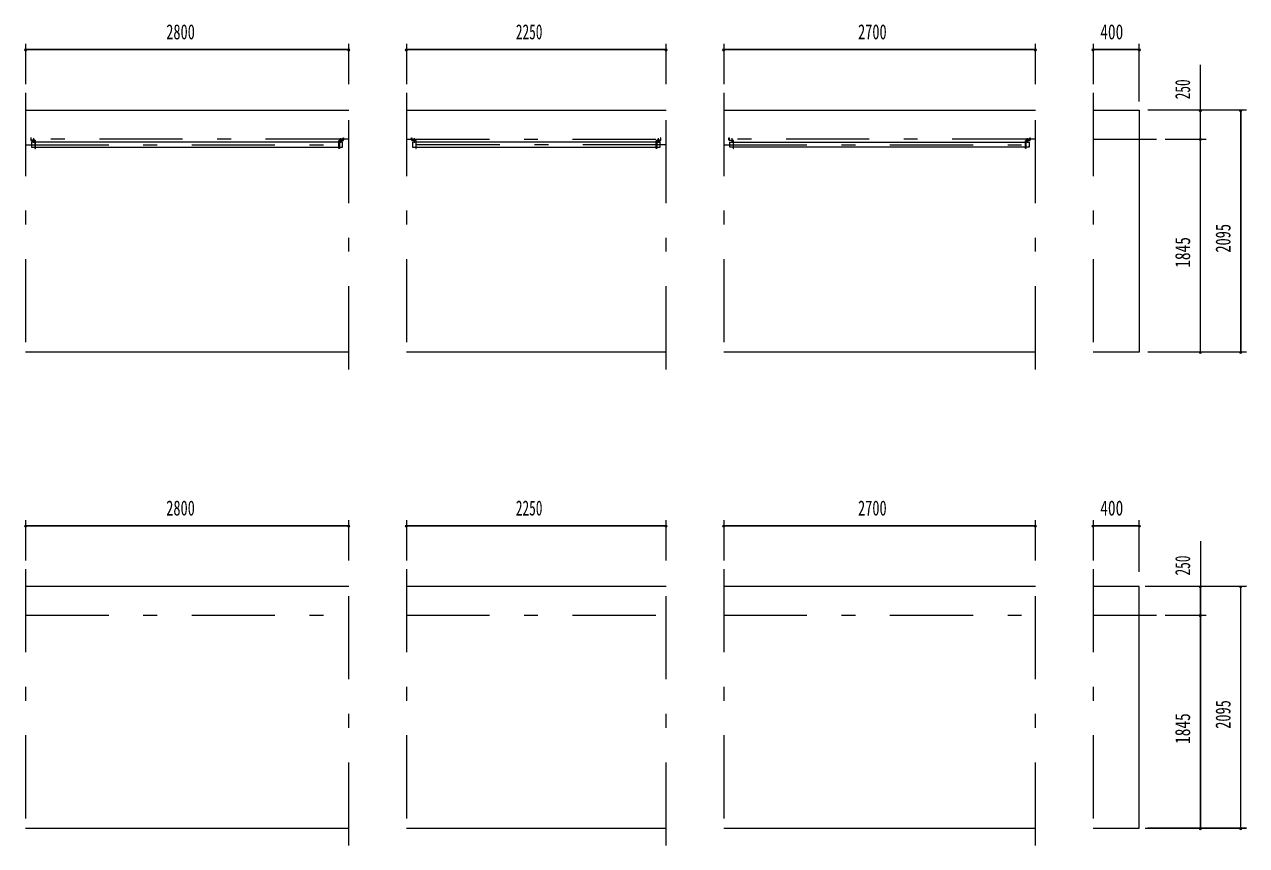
# Model space of a CAD drawing. Units: millimetres, scale not verified. Extents: x -25342 to 25343, y -10500 to 10500.
# Drawn here: x -16494 to -5904, y -7705 to -592 of the extents above; entities that cross this region are included whole.
import ezdxf
from ezdxf.enums import TextEntityAlignment as Align

# ---------------------------------------------------------------- set-up
doc = ezdxf.new("R2010")
doc.units = ezdxf.units.MM
doc.header["$LTSCALE"] = 60
doc.linetypes.add('USER3', pattern=[24, 12, -5, 2, -5])
for name, color, linetype, lineweight in [('0-2_1-05BOLD', 7, 'Continuous', 18), ('0-3_1-25CENTER', 3, 'USER3', 18), ('0-5_1-55DIM', 3, 'Continuous', 18)]:
    doc.layers.add(name, color=color, linetype=linetype, lineweight=lineweight)
doc.styles.add('ＭＳ ゴシック', font='')
doc.styles.get('ＭＳ ゴシック').set_extended_font_data('MS Gothic')

msp = doc.modelspace()

# ---------------------------------------------------------------- linework, layer by layer
at = {"layer": '0-2_1-05BOLD'}
for p, q in [((-16484.13, -1335.33), (-13684.13, -1335.33)), ((-13184.13, -1335.33), (-10934.13, -1335.33)), ((-10434.13, -1335.33), (-7734.13, -1335.33)), ((-13728.68, -1573.33), (-13728.68, -1593.33)), ((-10978.69, -1593.33), (-10978.69, -1573.33)), ((-7778.68, -1573.33), (-7778.68, -1593.33)), ((-16404.78, -1595.33), (-16434.38, -1595.33)), ((-16434.38, -1598.53), (-16404.78, -1598.53)), ((-16402.79, -1613.13), (-16431.64, -1613.13)), ((-13768.68, -1613.13), (-16399.58, -1613.13)), ((-16399.58, -1655.83), (-13768.68, -1655.83)), ((-13733.88, -1595.33), (-13763.48, -1595.33)), ((-13763.48, -1598.53), (-13733.88, -1598.53)), ((-13134.38, -1595.33), (-13104.79, -1595.33)), ((-13104.79, -1598.53), (-13134.38, -1598.53)), ((-13102.79, -1613.13), (-13131.64, -1613.13)), ((-11018.69, -1613.13), (-13099.58, -1613.13)), ((-13099.58, -1655.83), (-11018.69, -1655.83)), ((-10983.89, -1595.33), (-11013.49, -1595.33)), ((-11013.49, -1598.53), (-10983.89, -1598.53)), ((-10384.38, -1595.33), (-10354.78, -1595.33)), ((-10354.78, -1598.53), (-10384.38, -1598.53)), ((-10381.63, -1613.13), (-10352.78, -1613.13)), ((-10349.58, -1613.13), (-7818.68, -1613.13)), ((-7818.68, -1655.83), (-10349.58, -1655.83)), ((-7783.88, -1595.33), (-7813.48, -1595.33)), ((-7813.48, -1598.53), (-7783.88, -1598.53)), ((-13684.13, -3430.33), (-16484.13, -3430.33)), ((-10934.13, -3430.33), (-13184.13, -3430.33)), ((-7734.13, -3430.33), (-10434.13, -3430.33)), ((-13684.13, -5460.33), (-16484.13, -5460.33)), ((-10934.13, -5460.33), (-13184.13, -5460.33)), ((-7734.13, -5460.33), (-10434.13, -5460.33)), ((-16484.13, -7555.33), (-13684.13, -7555.33)), ((-13184.13, -7555.33), (-10934.13, -7555.33)), ((-10434.13, -7555.33), (-7734.13, -7555.33))]:
    msp.add_line(p, q, dxfattribs=at)
for points in [[(-7234.13, -1335.33), (-6834.14, -1335.33), (-6834.14, -3430.33), (-7234.13, -3430.33)], [(-16436.39, -1593.33), (-16436.39, -1573.33), (-16439.58, -1573.33), (-16439.58, -1593.33)], [(-13731.88, -1593.33), (-13731.88, -1573.33), (-13728.68, -1573.33)], [(-13139.59, -1593.33), (-13139.59, -1573.33), (-13136.39, -1573.33), (-13136.39, -1593.33)], [(-10978.69, -1573.33), (-10981.89, -1573.33), (-10981.89, -1593.33)], [(-10389.58, -1593.33), (-10389.58, -1573.33), (-10386.38, -1573.33), (-10386.38, -1593.33)], [(-7781.88, -1593.33), (-7781.88, -1573.33), (-7778.68, -1573.33)], [(-16431.64, -1613.13), (-16431.64, -1655.83), (-16402.79, -1655.83)], [(-16402.79, -1600.53), (-16402.79, -1666.33), (-16399.58, -1666.33), (-16399.58, -1600.53)], [(-13765.48, -1600.53), (-13765.48, -1666.33), (-13768.68, -1666.33), (-13768.68, -1600.53)], [(-13765.48, -1655.83), (-13736.64, -1655.83), (-13736.64, -1613.13), (-13765.48, -1613.13)], [(-13131.64, -1613.13), (-13131.64, -1655.83), (-13102.79, -1655.83)], [(-13102.79, -1600.53), (-13102.79, -1666.33), (-13099.58, -1666.33), (-13099.58, -1600.53)], [(-11015.49, -1600.53), (-11015.49, -1666.33), (-11018.68, -1666.33), (-11018.68, -1600.53)], [(-11015.49, -1655.83), (-10986.64, -1655.83), (-10986.64, -1613.13), (-11015.49, -1613.13)], [(-10352.78, -1655.83), (-10381.63, -1655.83), (-10381.63, -1613.13)], [(-10352.78, -1600.53), (-10352.78, -1666.33), (-10349.58, -1666.33), (-10349.58, -1600.53)], [(-7815.48, -1600.53), (-7815.48, -1666.33), (-7818.68, -1666.33), (-7818.68, -1600.53)], [(-7815.48, -1613.13), (-7786.63, -1613.13), (-7786.63, -1655.83), (-7815.48, -1655.83)], [(-7234.13, -7555.33), (-6834.14, -7555.33), (-6834.14, -5460.33), (-7234.13, -5460.33)]]:
    msp.add_lwpolyline(points, dxfattribs=at)
for centre, radius, start, end in [((-16434.38, -1593.33), 5.2, 180, 270), ((-16434.38, -1593.33), 2, 180, 270), ((-16404.78, -1600.53), 5.2, 0, 90), ((-16404.78, -1600.53), 2, 0, 90), ((-13763.48, -1600.53), 5.2, 90, 180), ((-13763.48, -1600.53), 2, 90, 180), ((-13733.88, -1593.33), 2, 270, 0), ((-13733.88, -1593.33), 5.2, 270, 0), ((-13134.38, -1593.33), 5.2, 180, 270), ((-13134.38, -1593.33), 2, 180, 270), ((-13104.79, -1600.53), 5.2, 0, 90), ((-13104.79, -1600.53), 2, 0, 90), ((-11013.49, -1600.53), 5.2, 90, 180), ((-11013.49, -1600.53), 2, 90, 180), ((-10983.89, -1593.33), 2, 270, 0), ((-10983.89, -1593.33), 5.2, 270, 0), ((-10384.38, -1593.33), 5.2, 180, 270), ((-10384.38, -1593.33), 2, 180, 270), ((-10354.78, -1600.53), 5.2, 0, 90), ((-10354.78, -1600.53), 2, 0, 90), ((-7813.48, -1600.53), 5.2, 90, 180), ((-7813.48, -1600.53), 2, 90, 180), ((-7783.88, -1593.33), 2, 270, 0), ((-7783.88, -1593.33), 5.2, 270, 0)]:
    msp.add_arc(centre, radius, start, end, dxfattribs=at)
at = {"layer": '0-3_1-25CENTER'}
for p, q in [((-16484.13, -1185.33), (-16484.13, -3580.33)), ((-13684.13, -3580.33), (-13684.13, -1185.33)), ((-13184.13, -1185.33), (-13184.13, -3580.33)), ((-10934.13, -3580.33), (-10934.13, -1185.33)), ((-10434.13, -1185.33), (-10434.13, -3580.33)), ((-7734.13, -3580.33), (-7734.13, -1185.33)), ((-7234.13, -1185.33), (-7234.13, -3580.33)), ((-13684.13, -1585.33), (-16484.13, -1585.33)), ((-16414.58, -1576.33), (-16414.58, -1618.13)), ((-13753.68, -1618.13), (-13753.68, -1576.33)), ((-13184.13, -1585.33), (-10934.13, -1585.33)), ((-13114.58, -1618.13), (-13114.58, -1576.33)), ((-11003.69, -1576.33), (-11003.69, -1618.13)), ((-7734.13, -1585.33), (-10434.13, -1585.33)), ((-10364.58, -1576.33), (-10364.58, -1618.13)), ((-7803.68, -1618.13), (-7803.68, -1576.33)), ((-7234.13, -1585.33), (-6684.13, -1585.33)), ((-16484.13, -1634.48), (-13684.13, -1634.48)), ((-10934.13, -1634.48), (-13184.13, -1634.48)), ((-10434.13, -1634.48), (-7734.13, -1634.48)), ((-16484.13, -5310.33), (-16484.13, -7705.33)), ((-13684.13, -7705.33), (-13684.13, -5310.33)), ((-13184.13, -5310.33), (-13184.13, -7705.33)), ((-10934.13, -7705.33), (-10934.13, -5310.33)), ((-10434.13, -5310.33), (-10434.13, -7705.33)), ((-7734.13, -7705.33), (-7734.13, -5310.33)), ((-7234.13, -5310.33), (-7234.13, -7705.33)), ((-16484.13, -5710.33), (-13684.13, -5710.33)), ((-13184.13, -5710.33), (-10934.13, -5710.33)), ((-10434.13, -5710.33), (-7734.13, -5710.33)), ((-7234.13, -5710.33), (-6684.14, -5710.33))]:
    msp.add_line(p, q, dxfattribs=at)
at = {"layer": '0-5_1-55DIM'}
for p, q in [((-16474.13, -810.33), (-16494.13, -810.33)), ((-16484.13, -760.33), (-16484.13, -1110.33)), ((-16484.13, -810.33), (-13684.13, -810.33)), ((-13684.13, -810.33), (-16484.13, -810.33)), ((-13674.13, -810.33), (-13694.13, -810.33)), ((-13684.13, -1110.33), (-13684.13, -760.33)), ((-13174.13, -810.33), (-13194.13, -810.33)), ((-13184.13, -760.33), (-13184.13, -1110.33)), ((-13184.13, -810.33), (-10934.13, -810.33)), ((-10934.13, -810.33), (-13184.13, -810.33)), ((-10924.13, -810.33), (-10944.13, -810.33)), ((-10934.13, -1110.33), (-10934.13, -760.33)), ((-10424.13, -810.33), (-10444.13, -810.33)), ((-10434.13, -760.33), (-10434.13, -1110.33)), ((-10434.13, -810.33), (-7734.13, -810.33)), ((-7734.13, -810.33), (-10434.13, -810.33)), ((-7724.13, -810.33), (-7744.13, -810.33)), ((-7734.13, -1110.33), (-7734.13, -760.33)), ((-7224.13, -810.33), (-7244.13, -810.33)), ((-7234.13, -760.33), (-7234.13, -1110.33)), ((-7234.13, -810.33), (-6834.14, -810.33)), ((-6834.14, -810.33), (-7234.13, -810.33)), ((-6824.14, -810.33), (-6844.14, -810.33)), ((-6834.14, -1260.33), (-6834.14, -760.33)), ((-6304.13, -3430.33), (-6304.13, -942.83)), ((-5904.13, -1335.33), (-6759.13, -1335.33)), ((-6294.14, -1335.33), (-6314.14, -1335.33)), ((-6294.13, -1335.33), (-6314.13, -1335.33)), ((-6304.14, -1585.33), (-6304.14, -1335.33)), ((-5944.14, -1335.33), (-5964.14, -1335.33)), ((-5944.13, -1335.33), (-5964.13, -1335.33)), ((-5954.14, -3430.33), (-5954.14, -1335.33)), ((-5954.13, -1335.33), (-5954.13, -3430.33)), ((-6609.13, -1585.33), (-6254.14, -1585.33)), ((-6294.14, -1585.33), (-6314.14, -1585.33)), ((-6294.13, -1585.33), (-6314.13, -1585.33)), ((-6304.14, -3430.33), (-6304.14, -1585.33)), ((-5904.13, -3430.33), (-6759.13, -3430.33)), ((-6294.14, -3430.33), (-6314.14, -3430.33)), ((-6294.13, -3430.33), (-6314.13, -3430.33)), ((-5944.14, -3430.33), (-5964.14, -3430.33)), ((-5944.13, -3430.33), (-5964.13, -3430.33)), ((-16474.13, -4935.33), (-16494.13, -4935.33)), ((-16484.13, -4885.33), (-16484.13, -5235.33)), ((-16484.13, -4935.33), (-13684.13, -4935.33)), ((-13684.13, -4935.33), (-16484.13, -4935.33)), ((-13674.13, -4935.33), (-13694.13, -4935.33)), ((-13684.13, -5235.33), (-13684.13, -4885.33)), ((-13174.13, -4935.33), (-13194.13, -4935.33)), ((-13184.13, -4885.33), (-13184.13, -5235.33)), ((-13184.13, -4935.33), (-10934.13, -4935.33)), ((-10934.13, -4935.33), (-13184.13, -4935.33)), ((-10924.13, -4935.33), (-10944.13, -4935.33)), ((-10934.13, -5235.33), (-10934.13, -4885.33)), ((-10424.13, -4935.33), (-10444.13, -4935.33)), ((-10434.13, -4885.33), (-10434.13, -5235.33)), ((-10434.13, -4935.33), (-7734.13, -4935.33)), ((-7734.13, -4935.33), (-10434.13, -4935.33)), ((-7724.13, -4935.33), (-7744.13, -4935.33)), ((-7734.13, -5235.33), (-7734.13, -4885.33)), ((-7224.13, -4935.33), (-7244.13, -4935.33)), ((-7234.13, -4885.33), (-7234.13, -5235.33)), ((-7234.13, -4935.33), (-6834.14, -4935.33)), ((-6834.14, -4935.33), (-7234.13, -4935.33)), ((-6824.14, -4935.33), (-6844.14, -4935.33)), ((-6834.14, -5335.33), (-6834.14, -4885.33)), ((-6304.14, -5067.83), (-6304.14, -7555.33)), ((-5904.14, -5460.33), (-6784.14, -5460.33)), ((-6294.14, -5460.33), (-6314.14, -5460.33)), ((-6304.14, -5710.33), (-6304.14, -5460.33)), ((-5944.14, -5460.33), (-5964.14, -5460.33)), ((-5954.14, -7555.33), (-5954.14, -5460.33)), ((-6609.14, -5710.33), (-6254.14, -5710.33)), ((-6294.14, -5710.33), (-6314.14, -5710.33)), ((-6304.14, -7555.33), (-6304.14, -5710.33)), ((-6784.14, -7555.33), (-5904.14, -7555.33)), ((-5904.14, -7555.33), (-6759.14, -7555.33)), ((-6294.14, -7555.33), (-6314.14, -7555.33)), ((-5944.14, -7555.33), (-5964.14, -7555.33)), ((-5944.14, -7555.33), (-5964.14, -7555.33))]:
    msp.add_line(p, q, dxfattribs=at)
for centre in [(-16484.13, -810.33), (-13684.13, -810.33), (-13184.13, -810.33), (-10934.13, -810.33), (-10434.13, -810.33), (-7734.13, -810.33), (-7234.13, -810.33), (-6834.14, -810.33), (-6304.14, -1335.33), (-6304.13, -1335.33), (-5954.14, -1335.33), (-5954.13, -1335.33), (-6304.14, -1585.33), (-6304.13, -1585.33), (-6304.14, -3430.33), (-6304.13, -3430.33), (-5954.14, -3430.33), (-5954.13, -3430.33), (-16484.13, -4935.33), (-13684.13, -4935.33), (-13184.13, -4935.33), (-10934.13, -4935.33), (-10434.13, -4935.33), (-7734.13, -4935.33), (-7234.13, -4935.33), (-6834.14, -4935.33), (-6304.14, -5460.33), (-5954.14, -5460.33), (-6304.14, -5710.33), (-6304.14, -7555.33), (-5954.14, -7555.33), (-5954.14, -7555.33)]:
    msp.add_arc(centre, 10, 180, 0, dxfattribs=at)

# ---------------------------------------------------------------- texts
at = {"layer": '0-5_1-55DIM', "color": 7, "style": 'ＭＳ ゴシック'}
for s, width, p in [('2800', 0.7, (-15265.4, -760.33)), ('2250', 0.65, (-12235.82, -760.33)), ('2700', 0.7, (-9270.73, -760.33)), ('400', 0.75, (-7171.76, -760.33)), ('2800', 0.7, (-15265.4, -4885.33)), ('2250', 0.65, (-12235.81, -4885.33)), ('2700', 0.7, (-9270.73, -4885.33)), ('400', 0.75, (-7171.76, -4885.33))]:
    msp.add_text(s, height=130.2, dxfattribs=dict(at, width=width)).set_placement(p, align=Align.BOTTOM_LEFT)
for s, width, p in [('250', 0.65, (-6354.14, -1240.91)), ('2095', 0.7, (-6004.14, -2568.84)), ('1845', 0.75, (-6354.14, -2700.06)), ('250', 0.65, (-6354.14, -5365.91)), ('2095', 0.7, (-6004.14, -6693.84)), ('1845', 0.75, (-6354.14, -6825.06))]:
    msp.add_text(s, height=130.2, rotation=90, dxfattribs=dict(at, width=width)).set_placement(p, align=Align.BOTTOM_LEFT)

doc.saveas('drawing.dxf')
